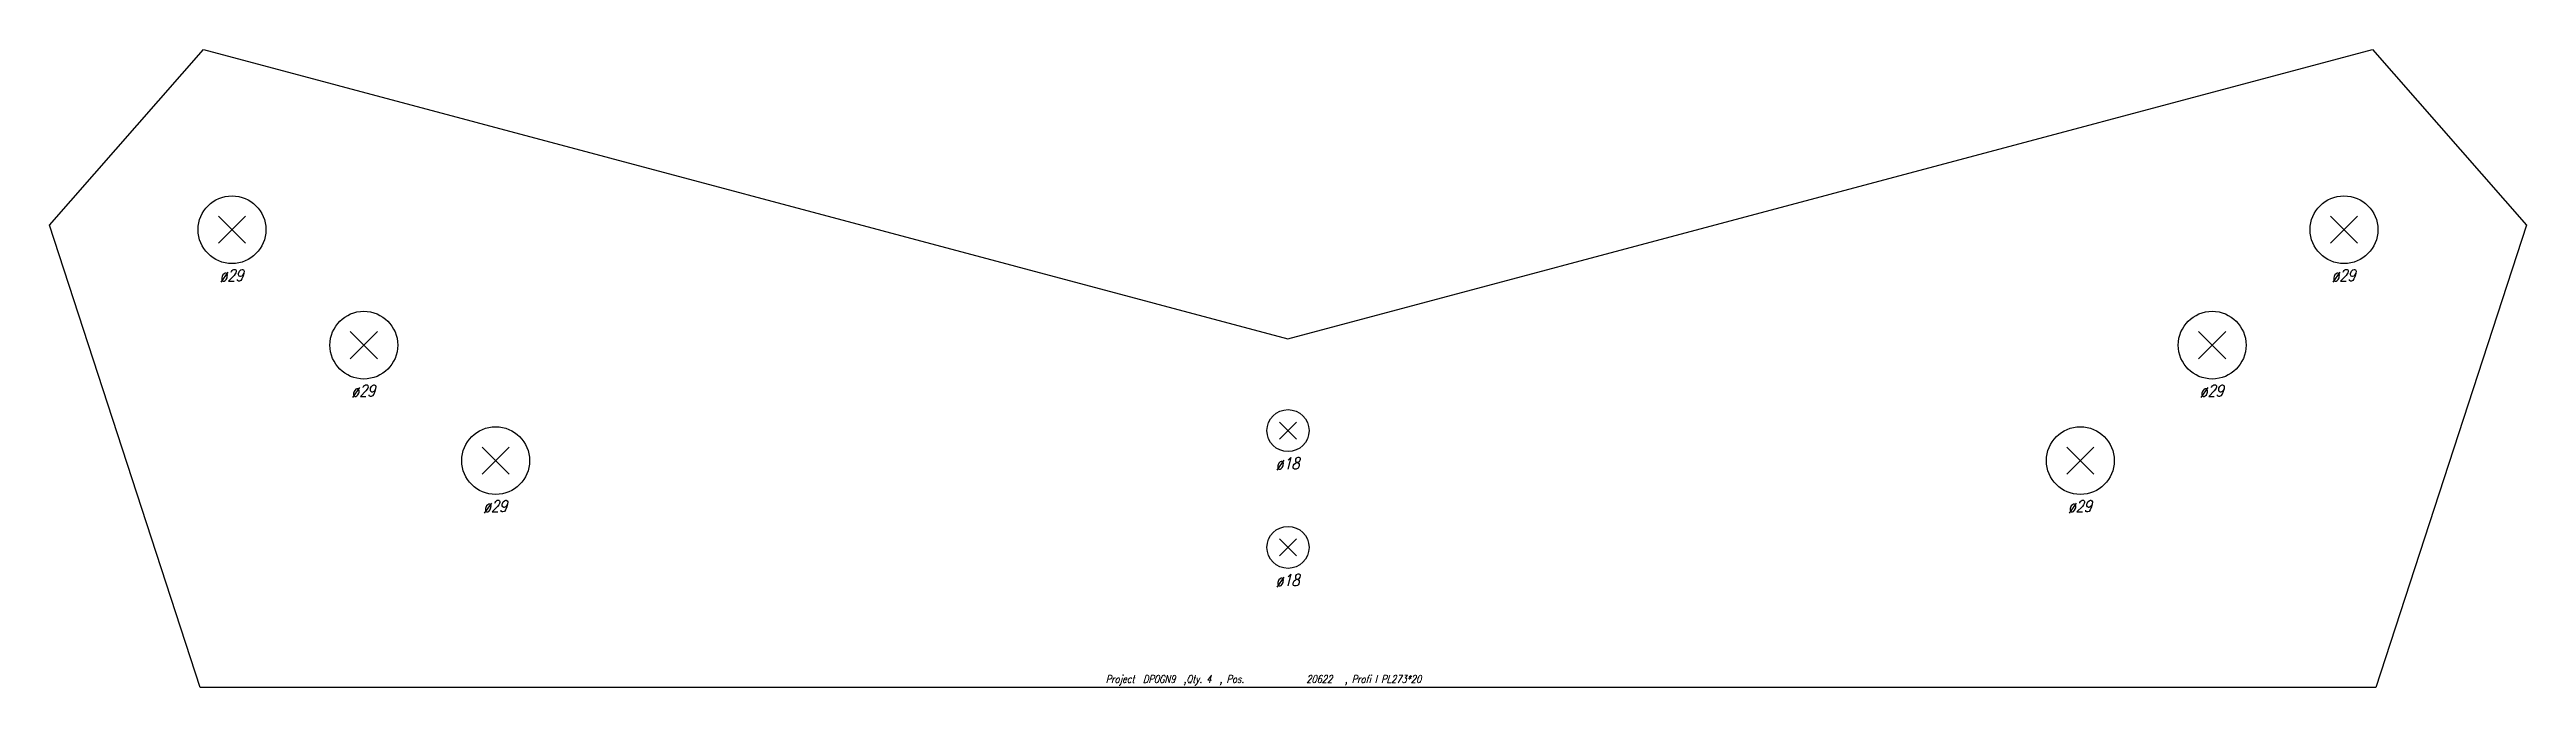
# Model space of a CAD drawing. Extents: x 0 to 1060, y -137 to 137.
import ezdxf

# ---------------------------------------------------------------- set-up
doc = ezdxf.new("R2010")
doc.units = 0
doc.header["$LTSCALE"] = 10
for name, color, linetype in [('BEZ_SCHRAUBEN', 7, 'CONTINUOUS'), ('SCHRAUBEN', 7, 'CONTINUOUS'), ('TEILE', 7, 'CONTINUOUS'), ('UNTERSCHRIFT', 7, 'CONTINUOUS')]:
    doc.layers.add(name, color=color, linetype=linetype)
doc.styles.get("Standard").update_dxf_attribs({"font": 'ROMANS'})

msp = doc.modelspace()

# ---------------------------------------------------------------- linework, layer by layer
at = {"layer": 'SCHRAUBEN', "color": 6}
for p, q in [((83.87825, 65.218094), (72.278244, 53.618092)), ((72.278244, 65.218094), (83.87825, 53.618092)), ((987.578613, 65.216301), (975.978516, 53.616302)), ((975.978516, 65.216301), (987.578613, 53.616302)), ((140.280869, 15.783846), (128.680862, 4.183846)), ((128.680862, 15.783846), (140.280869, 4.183846)), ((931.175781, 15.782282), (919.575745, 4.182282)), ((919.575745, 15.782282), (931.175781, 4.182282)), ((533.532043, -23.00906), (526.332031, -30.209061)), ((526.332031, -23.009062), (533.532043, -30.209061)), ((185.083481, -33.650398), (196.683487, -45.250401)), ((196.683487, -33.650402), (185.083481, -45.250401)), ((863.172913, -33.651737), (874.772949, -45.25174)), ((874.772949, -33.651741), (863.172913, -45.25174)), ((533.531982, -73.009064), (526.331909, -80.209061)), ((526.331909, -73.009064), (533.531982, -80.209061))]:
    msp.add_line(p, q, dxfattribs=at)
at = {"layer": 'SCHRAUBEN', "color": 2}
for centre, radius in [((78.078247, 59.418091), 14.5), ((981.778564, 59.416306), 14.5), ((134.480865, 9.983847), 14.5), ((925.375732, 9.982283), 14.5), ((529.932007, -26.60906), 9), ((190.883484, -39.450401), 14.5), ((868.9729, -39.45174), 14.5), ((529.931946, -76.609062), 9)]:
    msp.add_circle(centre, radius, dxfattribs=at)
at = {"layer": 'TEILE', "color": 2}
for p, q in [((0, 61.363747), (65.912338, 136.56723)), ((65.912338, 136.56723), (529.927612, 12.655634)), ((529.927612, 12.655634), (993.944763, 136.565414)), ((993.944763, 136.565414), (1059.856812, 61.361652)), ((64.417931, -136.593048), (0, 61.363747)), ((1059.856812, 61.361652), (995.437378, -136.593048)), ((995.437378, -136.593048), (64.417931, -136.593048))]:
    msp.add_line(p, q, dxfattribs=at)

# ---------------------------------------------------------------- texts
at = {"layer": 'BEZ_SCHRAUBEN', "color": 2, "oblique": 15, "width": 0.8}
for s, height, p in [(' ø29', 4.999999, (70.078247, 37.418091)), (' ø29', 4.999999, (973.778442, 37.416309)), (' ø29', 5, (126.480865, -12.016154)), (' ø29', 5, (917.375732, -12.017717)), (' ø18', 5, (521.932007, -43.109058)), (' ø29', 5, (182.883484, -61.450394)), (' ø29', 5, (860.9729, -61.45174)), (' ø18', 5, (521.931946, -93.109062))]:
    msp.add_text(s, height=height, dxfattribs=at).set_placement(p)
at = {"layer": 'UNTERSCHRIFT', "color": 2, "oblique": 15, "width": 0.8}
for s, p in [('Project  DP0GN9  ,Qty. 4  , Pos. ', (451.927673, -134.593048)), ('20622', (537.727661, -134.593048)), ('  , Profi l PL273*20', (550.727661, -134.593048))]:
    msp.add_text(s, height=3.25, dxfattribs=at).set_placement(p)

doc.saveas('drawing.dxf')
